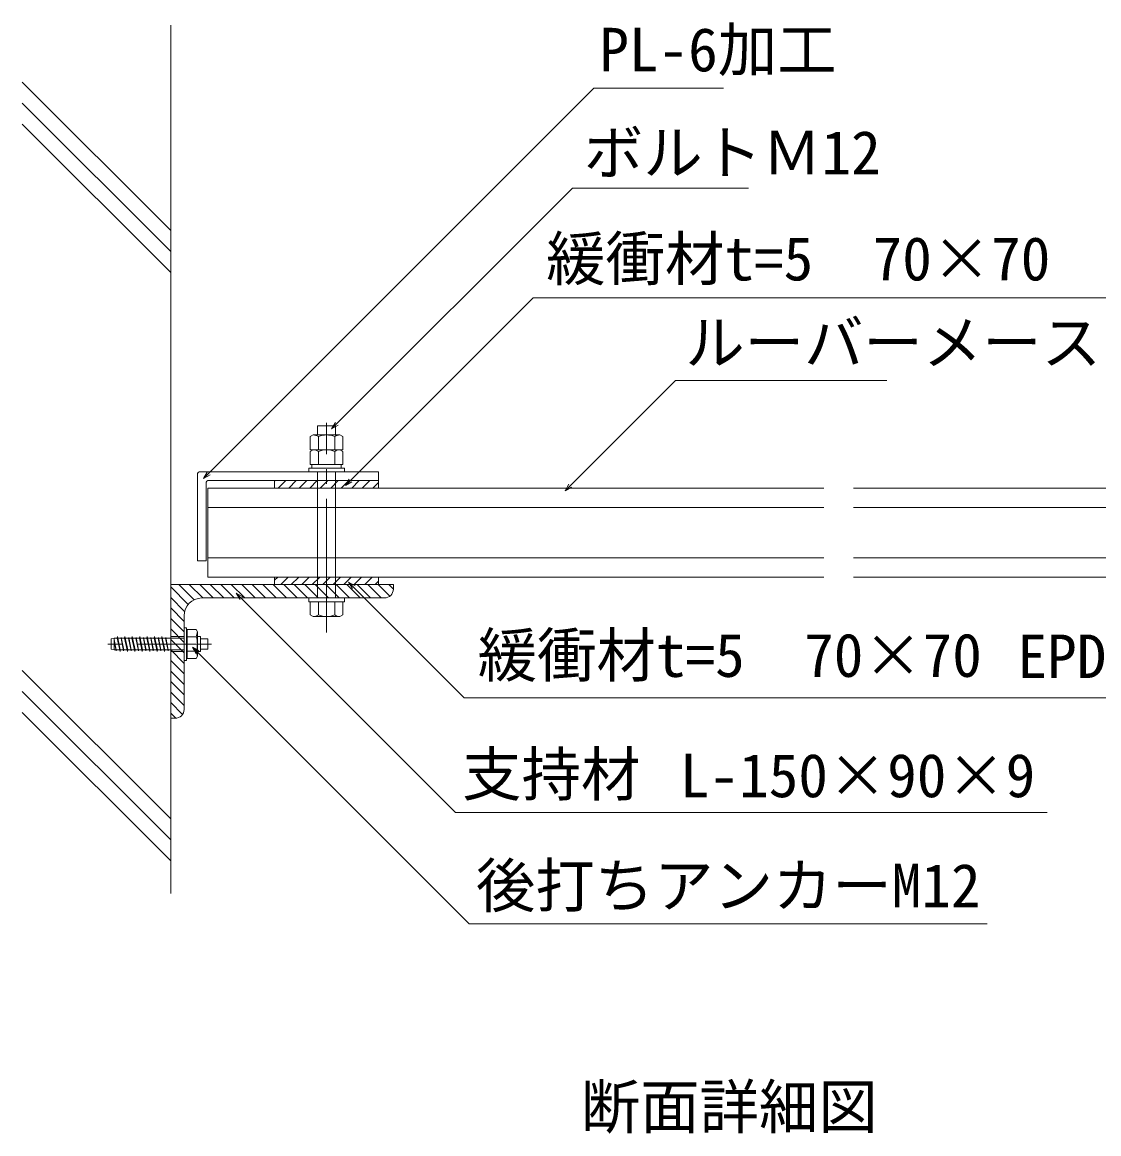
# Model space of a CAD drawing. Units: millimetres, scale not verified. Extents: x -2014 to 1947, y -1404 to 1404.
# Drawn here: x -1196 to -471, y 208 to 956 of the extents above; entities that cross this region are included whole.
import ezdxf
from ezdxf.enums import TextEntityAlignment as Align

# ---------------------------------------------------------------- set-up
doc = ezdxf.new("R2010")
doc.units = ezdxf.units.MM
doc.header["$LTSCALE"] = 10
doc.linetypes.add('CHAIN1', pattern=[8, 5, -1, 1, -1])
doc.linetypes.add('CHAIN2', pattern=[12, 9, -1, 1, -1])
for name, color, linetype, lineweight in [('0-0', 2, 'Continuous', 18), ('0-1', 7, 'Continuous', 9), ('0-3', 7, 'Continuous', 9), ('0-9', 7, 'Continuous', 9)]:
    doc.layers.add(name, color=color, linetype=linetype, lineweight=lineweight)
doc.styles.add('ＭＳ ゴシック', font='')
doc.styles.get('ＭＳ ゴシック').set_extended_font_data('MS Gothic')

msp = doc.modelspace()

# ---------------------------------------------------------------- linework, layer by layer
at = {"layer": '0-0'}
for p, q in [((-1070.8, 642.62), (-655.8, 642.62)), ((-1070.8, 582.62), (-1070.8, 642.62)), ((-220.8, 642.62), (-635.8, 642.62)), ((-1070.8, 629.62), (-655.8, 629.62)), ((-220.8, 629.62), (-635.8, 629.62)), ((-1070.8, 595.62), (-655.8, 595.62)), ((-220.8, 595.62), (-635.8, 595.62)), ((-1070.8, 582.62), (-655.8, 582.62)), ((-220.8, 582.62), (-635.8, 582.62))]:
    msp.add_line(p, q, dxfattribs=at)
at = {"layer": '0-1'}
for p, q in [((-1095.8, 369.56), (-1095.8, 954.19)), ((-1095.8, 816.01), (-1195.8, 916.01)), ((-1095.8, 801.87), (-1195.8, 901.87)), ((-1095.8, 787.73), (-1195.8, 887.73)), ((-1095.8, 419.9), (-1195.8, 519.9)), ((-1095.8, 405.75), (-1195.8, 505.75)), ((-1095.8, 391.61), (-1195.8, 491.61))]:
    msp.add_line(p, q, dxfattribs=at)
at = {"layer": '0-3', "color": 3, "lineweight": 18}
for p, q in [((-996.8, 684.62), (-984.8, 684.62)), ((-996.8, 678.42), (-996.8, 684.62)), ((-984.8, 678.42), (-984.8, 684.62)), ((-999.8, 678.42), (-1001.75, 677.3)), ((-1001.75, 668.42), (-1001.75, 677.3)), ((-999.8, 678.42), (-981.8, 678.42)), ((-996.27, 668.42), (-996.27, 677.3)), ((-985.32, 668.42), (-985.32, 677.3)), ((-981.8, 678.42), (-979.85, 677.3)), ((-979.85, 668.42), (-979.85, 677.3)), ((-999.8, 668.42), (-1001.75, 667.3)), ((-1001.75, 668.42), (-979.85, 668.42)), ((-1001.75, 658.42), (-1001.75, 667.3)), ((-999.8, 668.42), (-981.8, 668.42)), ((-996.27, 658.42), (-996.27, 667.3)), ((-985.32, 658.42), (-985.32, 667.3)), ((-981.8, 668.42), (-979.85, 667.3)), ((-979.85, 658.42), (-979.85, 667.3)), ((-1002.8, 653.62), (-1002.8, 656.12)), ((-1002.8, 656.12), (-978.8, 656.12)), ((-1001.75, 658.42), (-979.85, 658.42)), ((-1000.75, 656.12), (-1000.75, 658.42)), ((-996.8, 653.62), (-996.8, 568.62)), ((-984.8, 653.62), (-984.8, 568.62)), ((-980.85, 656.12), (-980.85, 658.42)), ((-978.8, 653.62), (-978.8, 656.12)), ((-1002.8, 568.62), (-1002.8, 566.12)), ((-1002.8, 566.12), (-978.8, 566.12)), ((-1001.75, 566.12), (-1001.75, 557.25)), ((-996.27, 566.12), (-996.27, 557.25)), ((-985.32, 566.12), (-985.32, 557.25)), ((-979.85, 566.12), (-979.85, 557.25)), ((-978.8, 568.62), (-978.8, 566.12)), ((-999.8, 556.12), (-1001.75, 557.25)), ((-999.8, 556.12), (-981.8, 556.12)), ((-981.8, 556.12), (-979.85, 557.25))]:
    msp.add_line(p, q, dxfattribs=at)
at = {"layer": '0-3', "linetype": 'CHAIN2', "lineweight": 18}
msp.add_line((-990.8, 545.41), (-990.8, 686.56), dxfattribs=at)
at = {"layer": '0-3'}
for p, q in [((-1077.8, 651.62), (-1077.8, 593.62)), ((-955.8, 642.62), (-955.8, 653.62)), ((-1071.8, 646.62), (-1071.8, 593.62)), ((-1070.8, 647.62), (-955.8, 647.62)), ((-1025.8, 642.62), (-1025.8, 647.62)), ((-1025.8, 647.19), (-1025.36, 647.62)), ((-1023.29, 642.62), (-1018.29, 647.62)), ((-1016.22, 642.62), (-1011.22, 647.62)), ((-1009.15, 642.62), (-1004.15, 647.62)), ((-1002.08, 642.62), (-997.08, 647.62)), ((-995.01, 642.62), (-990.01, 647.62)), ((-987.94, 642.62), (-982.94, 647.62)), ((-980.87, 642.62), (-975.87, 647.62)), ((-973.79, 642.62), (-968.79, 647.62)), ((-966.72, 642.62), (-961.72, 647.62)), ((-959.65, 642.62), (-955.8, 646.48)), ((-1077.8, 593.62), (-1071.8, 593.62)), ((-1095.8, 577.62), (-945.8, 577.62)), ((-1090.32, 577.62), (-1080.09, 567.39)), ((-1083.25, 577.62), (-1074.25, 568.62)), ((-1076.17, 577.62), (-1067.17, 568.62)), ((-1069.1, 577.62), (-1060.1, 568.62)), ((-1062.03, 577.62), (-1053.03, 568.62)), ((-1054.96, 577.62), (-1045.96, 568.62)), ((-1047.89, 577.62), (-1038.89, 568.62)), ((-1040.82, 577.62), (-1031.82, 568.62)), ((-1033.75, 577.62), (-1024.75, 568.62)), ((-1030.8, 582.62), (-1030.79, 582.62)), ((-1026.68, 577.62), (-1017.68, 568.62)), ((-1025.8, 580.55), (-1023.72, 582.62)), ((-1025.8, 577.62), (-1025.8, 582.62)), ((-1021.65, 577.62), (-1016.65, 582.62)), ((-1019.61, 577.62), (-1010.61, 568.62)), ((-1014.58, 577.62), (-1009.58, 582.62)), ((-1012.54, 577.62), (-1003.54, 568.62)), ((-1007.51, 577.62), (-1002.51, 582.62)), ((-1005.46, 577.62), (-996.46, 568.62)), ((-1000.44, 577.62), (-995.44, 582.62)), ((-998.39, 577.62), (-989.39, 568.62)), ((-993.37, 577.62), (-988.37, 582.62)), ((-991.32, 577.62), (-982.32, 568.62)), ((-986.3, 577.62), (-981.3, 582.62)), ((-984.25, 577.62), (-975.25, 568.62)), ((-979.23, 577.62), (-974.23, 582.62)), ((-977.18, 577.62), (-968.18, 568.62)), ((-972.16, 577.62), (-967.16, 582.62)), ((-970.11, 577.62), (-961.11, 568.62)), ((-965.08, 577.62), (-960.08, 582.62)), ((-963.04, 577.62), (-954.04, 568.62)), ((-958.01, 577.62), (-955.8, 579.84)), ((-955.97, 577.62), (-948.18, 569.84)), ((-955.8, 577.62), (-955.8, 582.62)), ((-948.9, 577.62), (-945.8, 574.53)), ((-945.8, 574.62), (-945.8, 577.62)), ((-1095.8, 576.03), (-1084.04, 564.28)), ((-1095.8, 568.96), (-1086.43, 559.59)), ((-1095.8, 561.89), (-1086.8, 552.89)), ((-951.8, 568.62), (-1074.8, 568.62)), ((-1095.8, 554.82), (-1086.8, 545.82)), ((-1086.8, 493.62), (-1086.8, 556.62)), ((-1095.8, 547.75), (-1086.8, 538.75)), ((-1085.2, 548.62), (-1086.8, 548.62)), ((-1086.8, 548.62), (-1086.8, 526.62)), ((-1084.8, 544.12), (-1085.2, 548.62)), ((-1085.2, 526.62), (-1085.2, 548.62)), ((-1084.8, 547.44), (-1084.8, 527.81)), ((-1133.8, 541.62), (-1135.8, 541.12)), ((-1135.8, 541.12), (-1135.8, 534.12)), ((-1133.8, 541.62), (-1086.8, 541.62)), ((-1133.8, 541.62), (-1133.8, 533.62)), ((-1133.8, 540.63), (-1132.42, 533.62)), ((-1133.8, 540.46), (-1132.5, 533.12)), ((-1133.8, 539.69), (-1132.5, 533.12)), ((-1131.68, 542.62), (-1131.86, 541.62)), ((-1131.86, 541.62), (-1129.92, 532.62)), ((-1129.92, 532.62), (-1131.68, 542.62)), ((-1131.68, 542.62), (-1129.74, 533.62)), ((-1129.09, 542.12), (-1129.18, 541.62)), ((-1127.5, 533.12), (-1129.18, 541.62)), ((-1129.09, 542.12), (-1127.5, 533.12)), ((-1129.09, 542.12), (-1127.42, 533.62)), ((-1126.68, 542.62), (-1126.86, 541.62)), ((-1126.86, 541.62), (-1124.92, 532.62)), ((-1124.92, 532.62), (-1126.68, 542.62)), ((-1126.68, 542.62), (-1124.74, 533.62)), ((-1124.09, 542.12), (-1124.18, 541.62)), ((-1122.5, 533.12), (-1124.18, 541.62)), ((-1124.09, 542.12), (-1122.5, 533.12)), ((-1124.09, 542.12), (-1122.42, 533.62)), ((-1121.68, 542.62), (-1121.86, 541.62)), ((-1121.86, 541.62), (-1119.92, 532.62)), ((-1119.92, 532.62), (-1121.68, 542.62)), ((-1121.68, 542.62), (-1119.74, 533.62)), ((-1119.09, 542.12), (-1119.18, 541.62)), ((-1117.5, 533.12), (-1119.18, 541.62)), ((-1119.09, 542.12), (-1117.5, 533.12)), ((-1119.09, 542.12), (-1117.42, 533.62)), ((-1116.68, 542.62), (-1116.86, 541.62)), ((-1116.86, 541.62), (-1114.92, 532.62)), ((-1114.92, 532.62), (-1116.68, 542.62)), ((-1116.68, 542.62), (-1114.74, 533.62)), ((-1114.09, 542.12), (-1114.18, 541.62)), ((-1112.5, 533.12), (-1114.18, 541.62)), ((-1114.09, 542.12), (-1112.5, 533.12)), ((-1114.09, 542.12), (-1112.42, 533.62)), ((-1111.68, 542.62), (-1111.86, 541.62)), ((-1111.86, 541.62), (-1109.92, 532.62)), ((-1109.92, 532.62), (-1111.68, 542.62)), ((-1111.68, 542.62), (-1109.74, 533.62)), ((-1109.09, 542.12), (-1109.18, 541.62)), ((-1107.5, 533.12), (-1109.18, 541.62)), ((-1109.09, 542.12), (-1107.5, 533.12)), ((-1109.09, 542.12), (-1107.42, 533.62)), ((-1106.68, 542.62), (-1106.86, 541.62)), ((-1106.86, 541.62), (-1104.92, 532.62)), ((-1104.92, 532.62), (-1106.68, 542.62)), ((-1106.68, 542.62), (-1104.74, 533.62)), ((-1104.09, 542.12), (-1104.18, 541.62)), ((-1102.5, 533.12), (-1104.18, 541.62)), ((-1104.09, 542.12), (-1102.5, 533.12)), ((-1104.09, 542.12), (-1102.42, 533.62)), ((-1101.68, 542.62), (-1101.86, 541.62)), ((-1101.86, 541.62), (-1099.92, 532.62)), ((-1099.92, 532.62), (-1101.68, 542.62)), ((-1101.68, 542.62), (-1099.74, 533.62)), ((-1099.09, 542.12), (-1099.18, 541.62)), ((-1097.5, 533.12), (-1099.18, 541.62)), ((-1097.5, 533.12), (-1099.09, 542.12)), ((-1099.09, 542.12), (-1097.42, 533.62)), ((-1095.8, 542.62), (-1095.8, 532.62)), ((-1095.8, 542.62), (-1086.8, 542.62)), ((-1095.8, 540.68), (-1086.8, 531.68)), ((-1078.62, 542.53), (-1084.8, 542.53)), ((-1078.62, 542.53), (-1077.8, 545.87)), ((-1077.8, 545.87), (-1077.8, 529.37)), ((-1075.8, 542.62), (-1077.8, 542.62)), ((-1075.8, 542.62), (-1075.8, 532.62)), ((-1070.8, 541.12), (-1075.8, 541.12)), ((-1070.8, 541.12), (-1070.8, 534.12)), ((-1133.8, 533.62), (-1135.8, 534.12)), ((-1133.8, 533.62), (-1086.8, 533.62)), ((-1132.5, 533.12), (-1132.42, 533.62)), ((-1129.92, 532.62), (-1129.74, 533.62)), ((-1127.5, 533.12), (-1127.42, 533.62)), ((-1124.92, 532.62), (-1124.74, 533.62)), ((-1122.5, 533.12), (-1122.42, 533.62)), ((-1119.92, 532.62), (-1119.74, 533.62)), ((-1117.5, 533.12), (-1117.42, 533.62)), ((-1114.92, 532.62), (-1114.74, 533.62)), ((-1112.5, 533.12), (-1112.42, 533.62)), ((-1109.92, 532.62), (-1109.74, 533.62)), ((-1107.5, 533.12), (-1107.42, 533.62)), ((-1104.92, 532.62), (-1104.74, 533.62)), ((-1102.5, 533.12), (-1102.42, 533.62)), ((-1099.92, 532.62), (-1099.74, 533.62)), ((-1097.5, 533.12), (-1097.42, 533.62)), ((-1095.8, 533.61), (-1086.8, 524.61)), ((-1095.8, 532.62), (-1086.8, 532.62)), ((-1078.62, 532.71), (-1084.8, 532.71)), ((-1078.62, 532.72), (-1077.8, 529.37)), ((-1075.8, 532.62), (-1077.8, 532.62)), ((-1070.8, 534.12), (-1075.8, 534.12)), ((-1095.8, 526.54), (-1086.8, 517.54)), ((-1085.2, 526.62), (-1086.8, 526.62)), ((-1084.8, 531.12), (-1085.2, 526.62)), ((-1078.7, 527.81), (-1084.8, 527.81)), ((-1077.8, 529.37), (-1078.7, 527.81)), ((-1095.8, 519.46), (-1086.8, 510.46)), ((-1095.8, 512.39), (-1086.8, 503.39)), ((-1095.8, 505.32), (-1086.8, 496.32)), ((-1095.8, 498.25), (-1087.82, 490.27)), ((-1095.8, 491.18), (-1092.26, 487.65)), ((-1092.8, 487.62), (-1095.8, 487.62))]:
    msp.add_line(p, q, dxfattribs=at)
at = {"layer": '0-3', "lineweight": 18}
msp.add_line((-1075.8, 653.62), (-955.8, 653.62), dxfattribs=at)
at = {"layer": '0-3', "linetype": 'CHAIN1'}
msp.add_line((-1068.24, 537.62), (-1144.2, 537.62), dxfattribs=at)
at = {"layer": '0-3'}
msp.add_lwpolyline([(-1077.8, 545.87), (-1078.7, 547.44), (-1084.8, 547.44)], dxfattribs=at)
at = {"layer": '0-3', "color": 3, "lineweight": 18}
for centre, radius, start, end in [((-999.8, 672.36), 6.06, 54.43425, 90.00293), ((-990.8, 664.55), 13.87, 66.75, 113.24905), ((-981.8, 672.36), 6.06, 89.99707, 125.56575), ((-999.8, 662.36), 6.06, 54.43425, 90.00293), ((-990.8, 654.55), 13.87, 66.75, 113.24905), ((-981.8, 662.36), 6.06, 89.99707, 125.56575), ((-999.8, 562.18), 6.06, 269.99707, 305.56575), ((-990.8, 569.99), 13.87, 246.75095, 293.25), ((-981.8, 562.18), 6.06, 234.43425, 270.00293)]:
    msp.add_arc(centre, radius, start, end, dxfattribs=at)
at = {"layer": '0-3'}
for centre, radius, start, end in [((-1075.8, 651.62), 2, 90, 180), ((-1070.8, 646.62), 1, 90, 180), ((-951.8, 574.62), 6, 270, 0), ((-1074.8, 556.62), 12, 90, 180), ((-1092.8, 537.62), 15, 340.90288, 19.09647), ((-1092.8, 493.62), 6, 270, 0)]:
    msp.add_arc(centre, radius, start, end, dxfattribs=at)
at = {"layer": '0-9', "lineweight": 18}
for p, q in [((-1073.64, 648.98), (-810.71, 911.91)), ((-810.71, 911.91), (-723.51, 911.91)), ((-978.1, 644.34), (-851.72, 770.72)), ((-830.03, 640.85), (-755.77, 715.11)), ((-975.93, 579.34), (-898, 501.41)), ((-1051.58, 571.88), (-903.88, 424.17)), ((-1081.17, 535.61), (-894.85, 349.29))]:
    msp.add_line(p, q, dxfattribs=at)
at = {"layer": '0-9'}
for p, q in [((-987.36, 682.47), (-825.17, 844.66)), ((-706.59, 844.66), (-825.17, 844.66)), ((-384.89, 770.72), (-851.72, 770.72)), ((-755.77, 715.11), (-613.45, 715.11)), ((-987.36, 682.47), (-984.86, 686.8)), ((-987.36, 682.47), (-983.03, 684.97)), ((-1073.64, 648.98), (-1071.14, 653.31)), ((-1073.64, 648.98), (-1069.31, 651.48)), ((-978.1, 644.34), (-975.6, 648.67)), ((-978.1, 644.34), (-973.77, 646.84)), ((-830.03, 640.85), (-827.53, 645.18)), ((-830.03, 640.85), (-825.7, 643.35)), ((-975.93, 579.34), (-971.6, 576.84)), ((-975.93, 579.34), (-973.43, 575.01)), ((-1051.58, 571.88), (-1047.25, 569.38)), ((-1051.58, 571.88), (-1049.08, 567.55)), ((-1081.17, 535.61), (-1076.84, 533.11)), ((-1081.17, 535.61), (-1078.67, 531.28)), ((-438.12, 501.41), (-898, 501.41)), ((-505.31, 424.17), (-903.88, 424.17)), ((-545.76, 349.29), (-894.85, 349.29))]:
    msp.add_line(p, q, dxfattribs=at)

# ---------------------------------------------------------------- texts
at = {"layer": '0-9', "style": 'ＭＳ ゴシック'}
for s, p in [('PL-6加工', (-807.1, 914.39)), ('ボルトＭ12', (-817.47, 845.05)), ('緩衝材t=5\u300070×70', (-842.86, 773.62)), ('ルーバーメース', (-749.2, 717.17)), ('緩衝材t=5\u300070×70', (-889, 506.69)), ('EPDM', (-525.43, 505.91)), ('支持材', (-899.44, 426.62)), ('L-150×90×9', (-752.84, 425.69)), ('後打ちアンカーM12', (-890.16, 351.56)), ('断面詳細図', (-819.58, 202.65))]:
    msp.add_text(s, height=29.33, dxfattribs=at).set_placement(p, align=Align.BOTTOM_LEFT)

doc.saveas('drawing.dxf')
